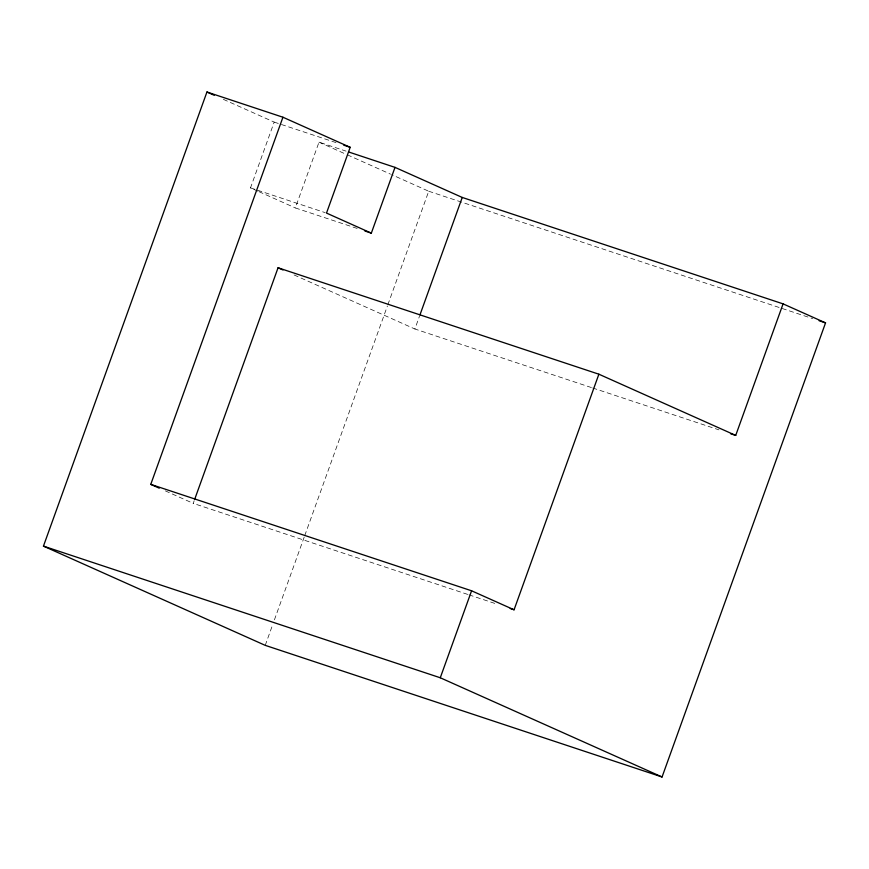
<?xml version="1.0" encoding="UTF-8"?>
<svg xmlns="http://www.w3.org/2000/svg" width="869" height="869" viewBox="0 0 869 869"><rect width="100%" height="100%" fill="white"/><g stroke="black" fill="none" stroke-linecap="round" stroke-linejoin="round"><path stroke-width="0.65" stroke-dasharray="4.34 3.26" d="M257.767 191.126L250.5 187.867L274.18 122.094L221.606 98.577M357.159 228.438L295.33 207.93L319.01 142.158L346.058 151.13M467.685 594.407L193.233 503.368L194.156 500.826M265.23 645.352L272.584 624.941M274.419 619.836L304.269 536.923M304.726 535.652L387.389 306.04M387.846 304.769L428.721 191.234L391.734 174.691M591.409 387.552L414.882 328.993L419.488 316.218M274.18 122.094L336.01 142.614M428.721 191.234L812.667 318.597M250.5 187.867L325.212 212.655M592.691 387.976L718.967 429.862M468.967 594.831L497.318 604.237M319.01 142.158L346.123 154.291M347.361 154.834L390.507 174.137M258.984 191.669L295.33 207.93M294.08 274.941L414.882 328.993M165.327 490.876L193.233 503.368"/><path stroke-width="1.3" d="M395.004 167.369L462.243 197.448L783.078 303.868L825.55 322.877L662.059 776.984L265.23 645.352L43.45 546.123L206.941 92.016L282.936 117.228L350.185 147.306L326.505 213.079L371.324 233.142L395.004 167.369L348.632 151.977M159.255 488.172L150.761 484.37L282.936 117.228M194.613 499.545L278.058 267.771L598.882 374.202L735.717 435.412L783.078 303.868M419.944 314.947L462.243 197.448M662.059 776.984L440.279 677.766L471.585 590.79L150.761 484.37M510.201 608.506L514.068 609.788L598.882 374.202M343.744 145.177L350.185 147.306M819.109 320.737L825.55 322.877M364.882 231.002L371.324 233.142M730.557 433.707L735.717 435.412M43.45 546.123L440.279 677.766M206.941 92.016L214.274 95.297M278.058 267.771L282.99 269.987M471.585 590.79L514.068 609.788"/></g></svg>
